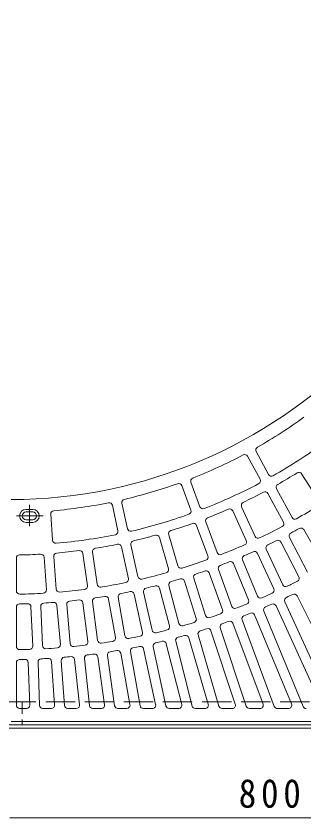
# Model space of a CAD drawing. Units: millimetres at full size, sheet at 1:15; details may follow other scales. Extents: x -2648 to 2841, y -2054 to 1725.
# Drawn here: x -1424 to -982, y -707 to 521 of the extents above; entities that cross this region are included whole.
import ezdxf

# ---------------------------------------------------------------- set-up
doc = ezdxf.new("R2010")
doc.units = ezdxf.units.MM
doc.header["$LTSCALE"] = 15
doc.linetypes.add('DASHED1', pattern=[1.8, 1.2, -0.6])
doc.linetypes.add('DASHED3', pattern=[4, 3, -1])
for name, color, linetype, lineweight in [('0-0', 3, 'Continuous', 9), ('0-1', 2, 'Continuous', 9), ('0-4', 6, 'Continuous', 9)]:
    doc.layers.add(name, color=color, linetype=linetype, lineweight=lineweight)
doc.styles.add('ＭＳ ゴシック', font='')
doc.styles.get('ＭＳ ゴシック').set_extended_font_data('MS Gothic')

msp = doc.modelspace()

# ---------------------------------------------------------------- linework, layer by layer
at = {"layer": '0-0'}
for p, q in [((-1035.92, -180.83), (-1055.09, -145.72)), ((-1049.09, -188.02), (-1068.26, -152.91)), ((-958.23, -221.9), (-985.27, -179.83)), ((-1141.24, -230.11), (-1155.22, -192.62)), ((-1155.29, -235.35), (-1169.27, -197.86)), ((-999.97, -246.66), (-1023.94, -202.78)), ((-1013.14, -253.85), (-1037.1, -209.96)), ((-1403.05, -260.02), (-1403.05, -227.38)), ((-1267.15, -267.08), (-1275.66, -227.99)), ((-1252.5, -263.89), (-1261, -224.8)), ((-1056.54, -275.58), (-1077.31, -230.09)), ((-1422.71, -244.2), (-1382.06, -244.2)), ((-1398.05, -234.2), (-1408.05, -234.2)), ((-1398.05, -238.2), (-1408.05, -238.2)), ((-1367.43, -281.49), (-1370.28, -241.59)), ((-1070.18, -281.81), (-1090.96, -236.32)), ((-1398.05, -250.2), (-1408.05, -250.2)), ((-1398.05, -254.2), (-1408.05, -254.2)), ((-1115.03, -300.38), (-1132.5, -253.53)), ((-1129.08, -305.63), (-1146.55, -258.77)), ((-952.08, -317.26), (-982.08, -265.29)), ((-1189.52, -325.18), (-1203.61, -277.2)), ((-1175.13, -320.95), (-1189.22, -272.97)), ((-976.22, -330.5), (-1003.93, -277.28)), ((-1251.21, -340.37), (-1261.84, -291.51)), ((-1236.55, -337.18), (-1247.18, -288.32)), ((-989.53, -337.43), (-1017.24, -284.2)), ((-1362.08, -356.31), (-1365.65, -306.43)), ((-1313.82, -351.12), (-1320.94, -301.63)), ((-1298.97, -348.99), (-1306.09, -299.49)), ((-1027.82, -355.95), (-1053.18, -301.56)), ((-1014.23, -349.61), (-1039.59, -295.23)), ((-1423.05, -359.07), (-1423.05, -309.07)), ((-1377.04, -357.38), (-1380.61, -307.5)), ((-1066.89, -372.78), (-1089.85, -317.34)), ((-1053.03, -367.04), (-1075.99, -311.6)), ((-1106.65, -387.89), (-1127.17, -331.5)), ((-1092.56, -382.76), (-1113.08, -326.37)), ((-1132.73, -396.74), (-1150.77, -339.52)), ((-1187.96, -412.84), (-1203.49, -354.88)), ((-1173.47, -408.96), (-1189, -351)), ((-1147.03, -401.25), (-1165.08, -344.03)), ((-1229.36, -422.64), (-1242.34, -364.05)), ((-1214.71, -419.39), (-1227.7, -360.8)), ((-909.45, -531.96), (-992.17, -366.71)), ((-1340.6, -439.76), (-1345.83, -379.98)), ((-1313.23, -436.76), (-1321.06, -377.27)), ((-1298.36, -434.8), (-1306.19, -375.31)), ((-1271.14, -430.61), (-1281.56, -371.52)), ((-1256.37, -428.01), (-1266.79, -368.91)), ((-937.48, -536.28), (-1010.84, -375.65)), ((-1423.05, -444.09), (-1423.05, -384.08)), ((-1398.01, -443.52), (-1400.63, -383.57)), ((-1383.03, -442.87), (-1385.64, -382.92)), ((-1355.55, -441.06), (-1360.78, -381.29)), ((-983, -536.11), (-1043.46, -390.14)), ((-955.87, -532.12), (-1024.49, -381.88)), ((-1027.17, -535.95), (-1076.58, -403.46)), ((-1000.82, -532.29), (-1057.32, -395.88)), ((-1070.15, -535.78), (-1110.15, -415.58)), ((-1044.48, -532.45), (-1090.64, -408.7)), ((-1112.1, -535.61), (-1144.14, -426.51)), ((-1087.01, -532.62), (-1124.39, -420.32)), ((-1169.28, -532.96), (-1193.03, -439.92)), ((-1153.16, -535.44), (-1178.49, -436.21)), ((-1128.56, -532.79), (-1158.53, -430.73)), ((-1233.12, -535.09), (-1248.13, -451.9)), ((-1209.28, -533.14), (-1227.83, -447.87)), ((-1193.46, -535.26), (-1213.17, -444.68)), ((-1349.33, -534.56), (-1354.23, -466.04)), ((-1326.15, -533.67), (-1333.62, -464.2)), ((-1310.95, -534.73), (-1318.7, -462.59)), ((-1287.6, -533.49), (-1298.17, -460.01)), ((-1272.24, -534.91), (-1283.32, -457.88)), ((-1248.68, -533.31), (-1262.89, -454.57)), ((-1423.05, -534.2), (-1423.05, -469.09)), ((-1402.52, -534.02), (-1404.85, -468.75)), ((-1387.5, -534.38), (-1389.86, -468.22)), ((-1364.42, -533.84), (-1369.19, -467.11)), ((-1407.52, -539.2), (-1418.05, -539.2)), ((-1369.41, -539.2), (-1382.5, -539.2)), ((-1331.12, -539.2), (-1344.34, -539.2)), ((-1292.55, -539.2), (-1305.97, -539.2)), ((-1253.6, -539.2), (-1267.29, -539.2)), ((-1214.16, -539.2), (-1228.2, -539.2)), ((-1174.12, -539.2), (-1188.58, -539.2)), ((-1133.36, -539.2), (-1148.32, -539.2)), ((-1091.75, -539.2), (-1107.31, -539.2)), ((-1049.16, -539.2), (-1065.41, -539.2)), ((-1005.44, -539.2), (-1022.48, -539.2)), ((-667.71, -559.2), (-1431.05, -559.2))]:
    msp.add_line(p, q, dxfattribs=at)
for centre, radius, start, end in [((-1433.04, 530.8), 750, 270.15271, 359.84723), ((-1433.05, 530.8), 770, 299.56056, 305.89409), ((-1433.05, 530.8), 820, 299.51517, 305.93941), ((-1050.7, -143.32), 5, 119.56093, 208.63715), ((-1433.05, 530.8), 770, 291.37874, 297.71227), ((-1072.65, -155.31), 5, 28.63657, 117.71114), ((-1031.53, -178.44), 5, 208.63715, 299.51437), ((-1433.04, 530.8), 835, 299.489, 301.87463), ((-989.47, -182.53), 5, 32.72583, 121.87468), ((-1433.05, 530.8), 770, 283.19691, 289.53044), ((-1173.96, -199.61), 5, 20.45526, 109.52983), ((-1150.53, -190.87), 5, 111.37859, 200.4548), ((-1433.05, 530.8), 820, 291.33334, 297.75758), ((-1053.47, -190.42), 5, 297.75732, 28.63858), ((-1019.55, -200.38), 5, 119.48755, 208.63622), ((-1433.05, 530.8), 835, 295.39807, 297.78371), ((-1041.49, -212.36), 5, 28.63547, 117.78432), ((-1256.11, -223.74), 5, 103.19728, 192.2735), ((-1433.05, 530.8), 770, 275.01511, 281.34863), ((-1280.54, -229.05), 5, 12.27211, 101.34668), ((-1136.55, -228.36), 5, 200.4548, 291.33203), ((-1072.76, -228.02), 5, 115.39719, 204.54585), ((-1433.04, 530.8), 895, 299.44106, 301.9225), ((-1408.05, -244.2), 10, 90, 270), ((-1408.05, -244.2), 6, 90, 270), ((-1398.05, -244.2), 10, 270, 90), ((-1398.05, -244.2), 6, 270, 90), ((-1365.3, -241.24), 5, 95.01413, 184.09035), ((-1433.05, 530.8), 820, 283.15155, 289.57579), ((-1159.98, -237.09), 5, 289.57602, 20.45728), ((-1433.05, 530.8), 835, 291.30719, 293.69283), ((-1095.51, -238.4), 5, 24.54453, 113.69337), ((-1433.05, 530.8), 835, 287.21628, 289.60191), ((-1151.24, -260.52), 5, 20.45309, 109.60194), ((-1127.82, -251.78), 5, 111.30624, 200.45491), ((-1017.53, -256.25), 5, 297.83292, 28.63547), ((-995.58, -244.27), 5, 208.63622, 299.43922), ((-1272.04, -268.14), 5, 281.39287, 12.27412), ((-1247.61, -262.83), 5, 192.2735, 283.15073), ((-1184.42, -271.57), 5, 107.21481, 196.36348), ((-1433.05, 530.8), 895, 295.35017, 297.83162), ((-1433.04, 530.8), 910, 298.28275, 299.21725), ((-986.41, -267.79), 5, 30.00064, 119.21745), ((-1362.44, -281.14), 5, 184.09035, 274.96758), ((-1433.05, 530.8), 820, 274.96971, 281.39395), ((-1242.3, -287.26), 5, 103.1239, 192.27257), ((-1433.05, 530.8), 835, 283.12535, 285.51099), ((-1208.41, -278.61), 5, 16.36218, 105.51103), ((-1074.73, -283.89), 5, 293.74197, 24.54453), ((-1051.99, -273.5), 5, 204.54585, 295.34886), ((-1433.05, 530.8), 910, 295.78276, 296.71727), ((-1021.67, -286.51), 5, 27.50027, 116.71709), ((-999.5, -274.97), 5, 118.28423, 207.49983), ((-1301.14, -298.78), 5, 99.03429, 188.18295), ((-1433.05, 530.8), 835, 279.03445, 281.42009), ((-1266.72, -292.57), 5, 12.27257, 101.42142), ((-1433.05, 530.8), 895, 291.25928, 293.74072), ((-1035.06, -293.11), 5, 115.78386, 204.99947), ((-1418.05, -309.07), 5, 91.02202, 180), ((-1433.05, 530.8), 835, 271.02319, 273.23824), ((-1385.6, -307.86), 5, 4.09128, 93.23793), ((-1360.66, -306.08), 5, 94.94281, 184.09148), ((-1433.05, 530.8), 835, 274.94353, 277.32916), ((-1325.89, -302.34), 5, 8.18109, 97.32994), ((-1133.76, -307.37), 5, 289.65054, 20.45309), ((-1110.34, -298.64), 5, 200.45491, 291.25792), ((-1071.37, -309.69), 5, 113.28329, 202.4989), ((-1433.05, 530.8), 910, 293.28276, 294.21727), ((-1057.71, -303.68), 5, 24.99971, 114.21652), ((-1433.05, 530.8), 895, 287.16835, 289.6498), ((-1433.05, 530.8), 910, 290.78275, 291.71725), ((-1094.47, -319.26), 5, 22.49936, 111.71617), ((-1433.05, 530.8), 895, 283.07745, 285.5589), ((-1194.32, -326.59), 5, 285.55963, 16.36218), ((-1170.33, -319.54), 5, 196.36348, 287.16649), ((-1433.05, 530.8), 910, 288.28275, 289.21725), ((-1131.87, -333.22), 5, 20.00076, 109.21758), ((-1108.38, -324.67), 5, 110.78294, 199.99855), ((-1256.09, -341.43), 5, 281.47002, 12.27257), ((-1231.67, -336.12), 5, 192.27257, 283.07558), ((-1433.05, 530.8), 910, 285.78275, 286.71725), ((-1169.85, -345.53), 5, 17.49911, 106.71593), ((-1146, -338.01), 5, 108.28435, 197.49995), ((-993.96, -339.74), 5, 296.76523, 27.50027), ((-1318.77, -351.83), 5, 277.37854, 8.18109), ((-1294.03, -348.28), 5, 188.18295, 278.98596), ((-1433.05, 530.8), 895, 278.98654, 281.46799), ((-1222.82, -359.72), 5, 103.28436, 192.49997), ((-1433.05, 530.8), 910, 283.28275, 284.21725), ((-1208.32, -356.18), 5, 15.00078, 104.21759), ((-1184.17, -349.71), 5, 105.7827, 194.99831), ((-1032.36, -358.06), 5, 294.26466, 24.99971), ((-1009.7, -347.5), 5, 204.99947, 295.73567), ((-1433.05, 530.8), 980, 295.73456, 296.76541), ((-1418.05, -359.07), 5, 180, 270.96526), ((-1433.05, 530.8), 895, 270.9657, 273.28615), ((-1382.03, -357.74), 5, 273.28629, 4.09128), ((-1357.09, -355.96), 5, 184.09148, 274.89449), ((-1433.05, 530.8), 895, 274.89561, 277.37706), ((-1433.05, 530.8), 910, 278.28275, 279.21725), ((-1286.48, -372.39), 5, 9.99973, 99.21654), ((-1261.86, -368.05), 5, 100.78241, 189.99802), ((-1433.05, 530.8), 910, 280.78275, 281.71725), ((-1247.23, -365.13), 5, 12.49883, 101.71564), ((-1048.41, -365.13), 5, 202.4989, 293.23511), ((-1433.05, 530.8), 980, 293.23456, 294.26541), ((-1433.05, 530.8), 995, 295.26164, 295.87463), ((-996.64, -368.95), 5, 26.59044, 115.87564), ((-1418.05, -384.08), 5, 90.9397, 180), ((-1433.05, 530.8), 910, 270.93932, 271.71725), ((-1405.63, -383.79), 5, 2.49893, 91.71773), ((-1380.65, -382.7), 5, 93.28345, 182.49905), ((-1433.05, 530.8), 910, 273.28275, 274.21725), ((-1365.76, -381.72), 5, 4.99986, 94.21667), ((-1340.85, -379.55), 5, 95.78238, 184.99799), ((-1433.05, 530.8), 910, 275.78273, 276.71724), ((-1326.02, -377.92), 5, 7.49879, 96.71561), ((-1301.23, -374.66), 5, 98.28331, 187.49892), ((-1433.05, 530.8), 980, 290.73457, 291.76543), ((-1071.51, -374.69), 5, 291.76431, 22.49936), ((-1433.05, 530.8), 995, 293.21617, 293.82919), ((-1029.03, -383.96), 5, 24.54474, 113.82932), ((-1006.29, -373.57), 5, 115.26231, 204.54474), ((-1111.35, -389.6), 5, 289.26572, 20.00076), ((-1087.86, -381.05), 5, 199.99855, 290.73476), ((-1061.94, -397.79), 5, 22.50041, 111.78349), ((-1038.84, -388.23), 5, 113.21536, 202.50151), ((-1151.8, -402.76), 5, 286.76407, 17.49911), ((-1127.96, -395.24), 5, 197.49995, 288.23616), ((-1433.05, 530.8), 980, 288.23457, 289.26543), ((-1071.9, -401.71), 5, 111.17039, 200.45438), ((-1433.05, 530.8), 995, 291.17073, 291.78375), ((-1192.79, -414.14), 5, 284.26573, 15.00078), ((-1168.64, -407.67), 5, 194.99831, 285.73451), ((-1433.05, 530.8), 980, 285.73456, 286.76541), ((-1433.05, 530.8), 995, 287.07983, 287.69286), ((-1129.13, -421.9), 5, 18.40981, 107.69341), ((-1105.41, -414.01), 5, 109.12621, 198.40981), ((-1433.05, 530.8), 995, 289.12529, 289.73831), ((-1095.32, -410.45), 5, 20.45438, 109.73766), ((-1251.44, -427.14), 5, 189.99802, 280.73422), ((-1433.05, 530.8), 980, 280.73457, 281.76543), ((-1234.24, -423.72), 5, 281.76378, 12.49883), ((-1209.83, -418.31), 5, 192.49997, 283.23618), ((-1433.05, 530.8), 980, 283.23457, 284.26543), ((-1433.05, 530.8), 995, 285.03439, 285.6474), ((-1163.33, -432.14), 5, 16.36263, 105.64825), ((-1139.34, -425.1), 5, 107.08018, 196.36263), ((-1360.53, -441.5), 5, 274.26482, 4.99986), ((-1335.62, -439.32), 5, 184.99799, 275.73419), ((-1318.19, -437.41), 5, 276.76375, 7.49879), ((-1293.4, -434.15), 5, 187.49892, 278.23512), ((-1433.05, 530.8), 980, 278.23457, 279.26543), ((-1276.06, -431.48), 5, 279.26468, 9.99973), ((-1208.28, -443.62), 5, 102.98759, 192.272), ((-1433.05, 530.8), 995, 282.98895, 283.60196), ((-1197.87, -441.15), 5, 14.31715, 103.60249), ((-1173.65, -434.97), 5, 105.03528, 194.31715), ((-1418.05, -444.09), 5, 180, 270.88293), ((-1433.05, 530.8), 980, 270.88152, 271.76543), ((-1403.01, -443.74), 5, 271.76598, 2.49893), ((-1378.03, -442.65), 5, 182.49905, 273.23526), ((-1433.05, 530.8), 980, 273.23457, 274.26543), ((-1433.05, 530.8), 980, 275.73456, 276.76541), ((-1278.37, -457.17), 5, 98.89854, 188.18109), ((-1433.05, 530.8), 995, 278.89803, 279.51105), ((-1267.81, -455.46), 5, 10.22816, 99.51132), ((-1243.2, -451.02), 5, 100.94472, 190.22867), ((-1433.05, 530.8), 995, 280.9435, 281.55652), ((-1232.71, -448.93), 5, 12.27261, 101.55602), ((-1418.05, -469.09), 5, 90.86023, 180), ((-1433.05, 530.8), 995, 270.85947, 271.32924), ((-1409.85, -468.93), 5, 2.04439, 91.32872), ((-1384.86, -468.04), 5, 92.76047, 182.04439), ((-1433.05, 530.8), 995, 272.76166, 273.37471), ((-1374.18, -467.47), 5, 4.09148, 93.37463), ((-1349.24, -465.68), 5, 94.80608, 184.09128), ((-1433.05, 530.8), 995, 274.80713, 275.42015), ((-1338.59, -464.73), 5, 6.13516, 95.41881), ((-1313.73, -462.06), 5, 96.85213, 186.13516), ((-1433.05, 530.8), 995, 276.85258, 277.46559), ((-1303.11, -460.73), 5, 8.18068, 97.46445), ((-1418.05, -534.2), 5, 180, 270), ((-1407.52, -534.2), 5, 270, 2.04439), ((-1382.5, -534.2), 5, 182.04723, 270), ((-1369.41, -534.2), 5, 270, 4.09128), ((-1344.34, -534.2), 5, 184.09128, 270), ((-1331.12, -534.2), 5, 270, 6.13516), ((-1305.97, -534.2), 5, 186.13799, 270), ((-1292.55, -534.2), 5, 270, 8.18109), ((-1267.29, -534.2), 5, 188.18068, 270), ((-1253.6, -534.2), 5, 270, 10.22588), ((-1228.2, -534.2), 5, 190.22867, 270), ((-1214.16, -534.2), 5, 270, 12.27261), ((-1188.58, -534.2), 5, 192.27261, 270), ((-1174.12, -534.2), 5, 270, 14.31715), ((-1148.32, -534.2), 5, 194.31715, 270), ((-1133.36, -534.2), 5, 270, 16.36343), ((-1107.31, -534.2), 5, 196.36263, 270), ((-1091.75, -534.2), 5, 270, 18.40981), ((-1065.41, -534.2), 5, 198.40981, 270), ((-1049.16, -534.2), 5, 270, 20.45438), ((-1022.48, -534.2), 5, 200.45438, 270), ((-1005.44, -534.2), 5, 270, 22.50041), ((-978.38, -534.2), 5, 202.50041, 270)]:
    msp.add_arc(centre, radius, start, end, dxfattribs=at)
at = {"layer": '0-1', "linetype": 'DASHED3'}
msp.add_line((-373.05, -529.2), (-2493.05, -529.2), dxfattribs=at)
at = {"layer": '0-1', "linetype": 'DASHED1'}
for p, q in [((-1414.12, -529.2), (-1414.12, -564.2)), ((-1414.12, -564.2), (-1452.12, -564.2))]:
    msp.add_line(p, q, dxfattribs=at)
at = {"layer": '0-1'}
msp.add_line((-333.05, -564.2), (-2533.05, -564.2), dxfattribs=at)
msp.add_lwpolyline([(-333.05, -569.2), (-2533.05, -569.2), (-2533.05, 1630.8)], dxfattribs=at)
at = {"layer": '0-4', "color": 7}
msp.add_line((-1433.04, -706.88), (-633.05, -706.88), dxfattribs=at)

# ---------------------------------------------------------------- texts
at = {"layer": '0-4', "color": 2, "insert": (-1081.8, -691.88), "char_height": 43.99, "attachment_point": 7, "style": 'ＭＳ ゴシック'}
msp.add_mtext('\\T1.27;\\W0.9;800', dxfattribs=at)

doc.saveas('drawing.dxf')
